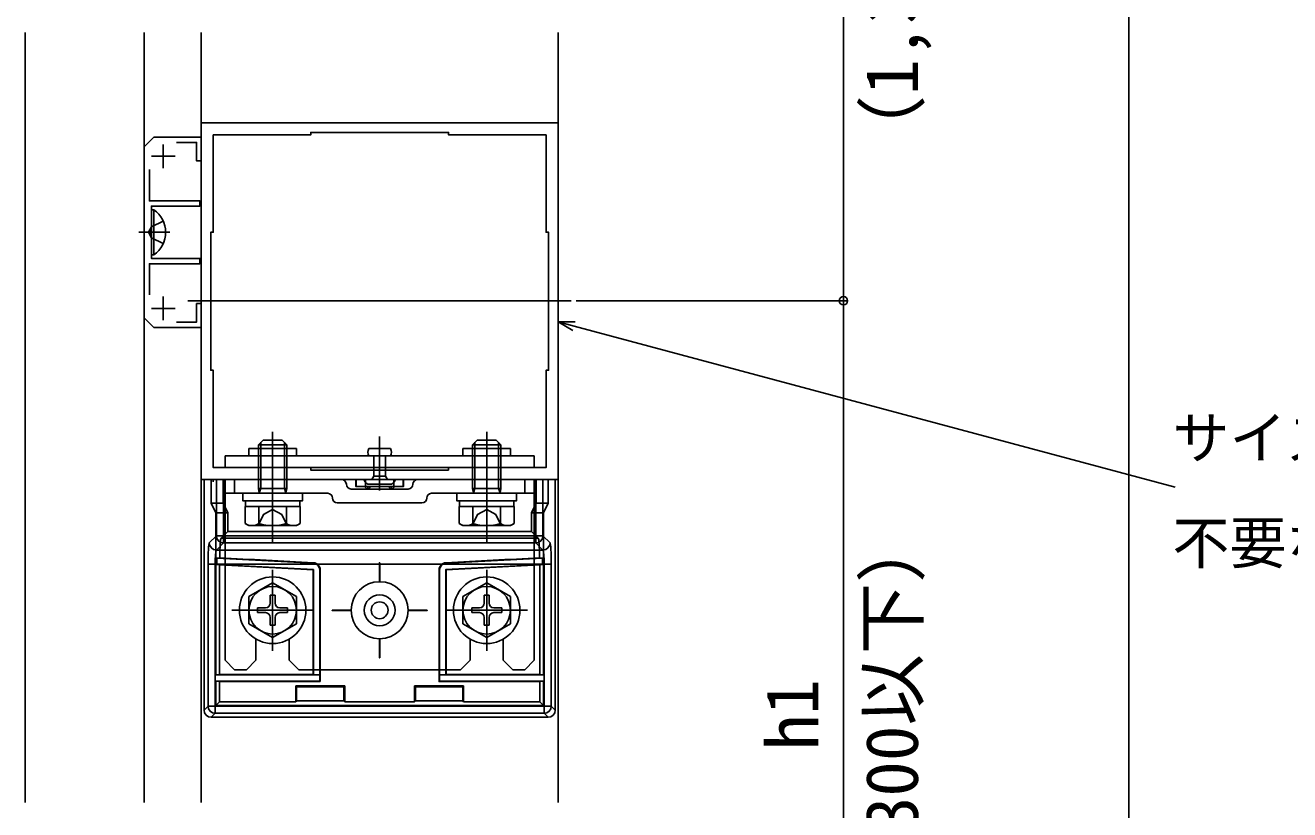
# Model space of a CAD drawing. Units: millimetres, scale not verified. Extents: x -875 to 875, y -1310 to 1300.
# Drawn here: x -541.8 to -275.9, y 348 to 513 of the extents above; entities that cross this region are included whole.
import ezdxf
from ezdxf.enums import TextEntityAlignment as Align

# ---------------------------------------------------------------- set-up
doc = ezdxf.new("R2010")
doc.units = ezdxf.units.MM
doc.header["$LTSCALE"] = 4
for name, color, linetype in [('0-3_YKK_11', 7, 'Continuous'), ('0-4_YKK_12', 2, 'Continuous'), ('0-5_YKK_13', 4, 'Continuous'), ('0-7_YKK_D', 6, 'Continuous')]:
    doc.layers.add(name, color=color, linetype=linetype)
doc.styles.add('ＭＳ ゴシック', font='')
doc.styles.get('ＭＳ ゴシック').set_extended_font_data('MS Gothic')

msp = doc.modelspace()

# ---------------------------------------------------------------- linework, layer by layer
at = {"layer": '0-3_YKK_11'}
for p, q in [((-512.764, 488), (-512.764, 483)), ((-515.264, 485.5), (-510.264, 485.5)), ((-512.764, 456), (-512.764, 451)), ((-515.264, 453.5), (-510.264, 453.5))]:
    msp.add_line(p, q, dxfattribs=at)
for points in [[(-429.764, 417.5), (-429.764, 492.5), (-504.764, 492.5), (-504.764, 417.5)], [(-452.764, 419.5), (-481.764, 419.5), (-481.764, 420), (-502.264, 420), (-502.264, 440.5), (-502.764, 440.5), (-502.764, 469.5), (-502.264, 469.5), (-502.264, 490), (-481.764, 490), (-481.764, 490.5), (-452.764, 490.5), (-452.764, 490), (-432.264, 490), (-432.264, 469.5), (-431.764, 469.5), (-431.764, 440.5), (-432.264, 440.5), (-432.264, 420), (-452.764, 420)]]:
    msp.add_lwpolyline(points, close=True, dxfattribs=at)
for points in [[(-509.948, 450.6), (-505.764, 450.6), (-505.764, 454.5), (-504.764, 454.5), (-504.764, 449.5), (-514.764, 449.5), (-516.764, 451.5), (-516.764, 487.5), (-514.764, 489.5), (-504.764, 489.5), (-504.764, 484.5), (-505.764, 484.5), (-505.764, 488.4), (-509.948, 488.4)], [(-515.664, 482.684), (-515.664, 476.1), (-505.064, 476.1), (-505.064, 475), (-515.264, 475), (-515.264, 469.958), (-515.384, 469.775), (-515.384, 469.225), (-515.264, 469.042), (-515.264, 464), (-505.064, 464), (-505.064, 462.9), (-515.664, 462.9), (-515.664, 456.316)]]:
    msp.add_lwpolyline(points, dxfattribs=at)
at = {"layer": '0-4_YKK_12'}
for p, q in [((-541.764, 349.545), (-541.764, 511.545)), ((-516.764, 349.545), (-516.764, 511.545)), ((-504.764, 511.545), (-504.764, 349.545)), ((-429.764, 511.545), (-429.764, 349.545)), ((-426.97, 455.103), (-507.558, 455.103))]:
    msp.add_line(p, q, dxfattribs=at)
at = {"layer": '0-5_YKK_13'}
for p, q in [((-515.264, 474.25), (-515.264, 467)), ((-515.264, 474.25), (-514.755, 474.25)), ((-514.755, 474.25), (-514.755, 467)), ((-515.264, 464.75), (-515.264, 472)), ((-514.755, 464.75), (-514.755, 472)), ((-511.37, 469.5), (-517.901, 469.5)), ((-515.264, 464.75), (-514.755, 464.75)), ((-492.764, 424.8), (-491.764, 425.8)), ((-491.764, 425.8), (-487.764, 425.8)), ((-489.764, 404.1), (-489.764, 427.511)), ((-486.764, 424.8), (-487.764, 425.8)), ((-467.264, 426.58), (-467.264, 415.2)), ((-447.764, 424.8), (-446.764, 425.8)), ((-446.764, 425.8), (-442.764, 425.8)), ((-444.764, 404.1), (-444.764, 427.511)), ((-441.764, 424.8), (-442.764, 425.8)), ((-494.764, 424), (-484.764, 424)), ((-494.764, 422.5), (-494.764, 424)), ((-486.764, 424.8), (-492.764, 424.8)), ((-484.764, 422.5), (-484.764, 424)), ((-469.526, 424), (-464.965, 424)), ((-441.764, 424.8), (-447.764, 424.8)), ((-439.764, 422.5), (-439.764, 424)), ((-434.764, 422.5), (-499.764, 422.5)), ((-499.764, 420), (-499.764, 422.5)), ((-434.764, 420), (-499.764, 420)), ((-464.965, 422.5), (-469.563, 422.5)), ((-468.514, 418.2), (-468.514, 422.5)), ((-434.764, 420), (-434.764, 422.5)), ((-502.674, 417.5), (-502.674, 412.496)), ((-502.264, 417), (-502.264, 417.5)), ((-500.103, 417.5), (-501.6, 417.5)), ((-501.6, 417.5), (-501.6, 405.654)), ((-500.167, 417.5), (-500.167, 412.496)), ((-434.425, 417.5), (-500.103, 417.5)), ((-500.103, 405.654), (-500.103, 417.5)), ((-499.764, 379.5), (-499.764, 417.5)), ((-499.764, 417.5), (-434.764, 417.5)), ((-497.764, 414.6), (-497.764, 417.5)), ((-472.264, 416), (-472.264, 417.5)), ((-472.215, 416.048), (-472.215, 417.5)), ((-470.514, 417.15), (-470.314, 417.5)), ((-470.314, 417.5), (-464.214, 417.5)), ((-470.264, 416.065), (-470.264, 417.5)), ((-468.914, 417.5), (-468.514, 418.2)), ((-465.614, 417.5), (-466.014, 418.2)), ((-464.264, 416.065), (-464.264, 417.5)), ((-464.214, 417.5), (-464.014, 417.15)), ((-462.312, 416.048), (-462.312, 417.5)), ((-436.764, 414.6), (-436.764, 417.5)), ((-434.764, 379.5), (-434.764, 417.5)), ((-432.928, 417.5), (-434.425, 417.5)), ((-434.361, 412.496), (-434.361, 417.5)), ((-432.928, 417.5), (-430.353, 417.5)), ((-431.853, 412.496), (-431.853, 417.5)), ((-430.353, 417.5), (-430.353, 368.997)), ((-486.764, 415.621), (-492.764, 415.621)), ((-492.564, 414.681), (-492.764, 415.621)), ((-492.564, 414.681), (-492.224, 415.621)), ((-486.964, 414.681), (-487.304, 415.621)), ((-486.964, 414.681), (-486.764, 415.621)), ((-461.264, 415.5), (-473.264, 415.5)), ((-472.215, 416.048), (-470.264, 416.065)), ((-470.264, 416.065), (-469.998, 416.065)), ((-470.264, 416.057), (-470.264, 416)), ((-469.783, 416.5), (-464.744, 416.5)), ((-469.764, 416), (-469.764, 415.5)), ((-469.529, 416.065), (-464.998, 416.065)), ((-469.264, 416.057), (-469.264, 416)), ((-465.264, 416), (-469.264, 416)), ((-465.264, 416.057), (-465.264, 416)), ((-464.764, 416), (-464.764, 415.5)), ((-464.529, 416.065), (-464.264, 416.065)), ((-464.264, 416.065), (-462.312, 416.048)), ((-464.264, 416.057), (-464.264, 416)), ((-462.264, 416), (-464.264, 416)), ((-441.764, 415.621), (-447.764, 415.621)), ((-447.564, 414.681), (-447.764, 415.621)), ((-447.564, 414.681), (-447.224, 415.621)), ((-441.964, 414.681), (-442.304, 415.621)), ((-441.964, 414.681), (-441.764, 415.621)), ((-502.674, 412.496), (-500.167, 412.496)), ((-500.167, 412.496), (-499.167, 410.5)), ((-478.164, 414.6), (-499.764, 414.6)), ((-496.014, 414.6), (-483.514, 414.6)), ((-495.464, 411.8), (-495.464, 413)), ((-492.564, 414.6), (-492.564, 414.681)), ((-486.964, 414.6), (-486.964, 414.681)), ((-484.064, 413), (-484.064, 411.8)), ((-458.364, 412.6), (-476.164, 412.6)), ((-434.764, 414.6), (-456.364, 414.6)), ((-451.014, 414.6), (-438.514, 414.6)), ((-450.464, 411.8), (-450.464, 413)), ((-447.564, 414.6), (-447.564, 414.681)), ((-441.964, 414.6), (-441.964, 414.681)), ((-439.064, 413), (-439.064, 411.8)), ((-435.361, 410.5), (-434.361, 412.496)), ((-434.361, 412.496), (-431.853, 412.496)), ((-431.853, 412.496), (-432.853, 410.5)), ((-499.167, 410.5), (-501.674, 410.5)), ((-499.167, 406.59), (-499.167, 410.5)), ((-483.99, 411.8), (-495.537, 411.8)), ((-495.537, 408.247), (-495.537, 411.8)), ((-492.65, 408.247), (-492.65, 411.8)), ((-486.877, 408.247), (-486.877, 411.8)), ((-483.99, 408.247), (-483.99, 411.8)), ((-438.99, 411.8), (-450.537, 411.8)), ((-450.537, 408.247), (-450.537, 411.8)), ((-447.65, 408.247), (-447.65, 411.8)), ((-441.877, 408.247), (-441.877, 411.8)), ((-438.99, 408.247), (-438.99, 411.8)), ((-432.853, 410.5), (-432.853, 376.391)), ((-494.764, 407.8), (-495.537, 408.247)), ((-484.764, 407.8), (-494.764, 407.8)), ((-484.764, 407.8), (-483.99, 408.247)), ((-449.764, 407.8), (-450.537, 408.247)), ((-439.764, 407.8), (-449.764, 407.8)), ((-439.764, 407.8), (-438.99, 408.247)), ((-501.6, 405.654), (-503.085, 404.169)), ((-501.6, 405.654), (-500.103, 405.654)), ((-501.587, 402.672), (-500.103, 404.157)), ((-499.167, 406.59), (-500.594, 405.163)), ((-500.594, 405.163), (-433.934, 405.163)), ((-500.103, 404.157), (-500.103, 405.654)), ((-499.167, 406.59), (-435.361, 406.59)), ((-433.934, 405.163), (-435.361, 406.59)), ((-434.425, 404.157), (-432.94, 402.672)), ((-431.443, 404.169), (-432.928, 405.654)), ((-432.94, 402.672), (-501.587, 402.672)), ((-503.343, 399.678), (-503.343, 369.828)), ((-501.846, 399.678), (-503.343, 399.678)), ((-501.846, 399.678), (-432.682, 399.678)), ((-501.846, 369.828), (-501.846, 399.678)), ((-501.491, 400.977), (-500.899, 401.031)), ((-481.268, 399.917), (-501.491, 400.977)), ((-501.491, 399.643), (-501.491, 400.977)), ((-501.491, 399.643), (-500.91, 399.53)), ((-501.491, 399.643), (-481.181, 398.579)), ((-500.91, 399.53), (-481.264, 398.5)), ((-500.91, 399.53), (-500.91, 376.5)), ((-481.268, 399.917), (-481.185, 399.996)), ((-454.196, 399.673), (-480.332, 399.673)), ((-467.214, 396), (-467.214, 400)), ((-453.342, 399.996), (-453.259, 399.917)), ((-433.037, 400.977), (-453.259, 399.917)), ((-433.037, 400.977), (-433.628, 401.031)), ((-433.037, 399.643), (-433.618, 399.53)), ((-433.618, 376.5), (-433.618, 399.53)), ((-433.037, 399.643), (-433.037, 400.977)), ((-431.184, 399.678), (-432.682, 399.678)), ((-432.682, 399.678), (-432.682, 369.828)), ((-431.184, 369.828), (-431.184, 399.678)), ((-489.764, 398.534), (-489.764, 381.466)), ((-481.181, 398.579), (-481.264, 398.5)), ((-481.264, 398.5), (-481.264, 376.5)), ((-479.764, 398.498), (-479.847, 398.419)), ((-479.847, 376.417), (-479.847, 398.419)), ((-479.764, 375), (-479.764, 398.498)), ((-454.764, 398.498), (-454.764, 375)), ((-454.681, 398.419), (-454.764, 398.498)), ((-454.681, 398.419), (-454.681, 376.417)), ((-453.347, 398.579), (-453.264, 398.5)), ((-444.764, 398.534), (-444.764, 381.466)), ((-489.764, 395.75), (-494.764, 392.863)), ((-489.764, 395.75), (-484.764, 392.863)), ((-444.764, 395.75), (-449.764, 392.863)), ((-444.764, 395.75), (-439.764, 392.863)), ((-494.764, 387.137), (-494.764, 392.863)), ((-490.264, 391.5), (-490.264, 393.15)), ((-490.264, 393.15), (-489.264, 393.15)), ((-489.264, 391.5), (-489.264, 393.15)), ((-484.764, 392.863), (-484.764, 387.137)), ((-449.764, 387.137), (-449.764, 392.863)), ((-445.264, 391.5), (-445.264, 393.15)), ((-445.264, 393.15), (-444.264, 393.15)), ((-444.264, 391.5), (-444.264, 393.15)), ((-439.764, 392.863), (-439.764, 387.137)), ((-498.331, 390), (-481.196, 390)), ((-492.914, 390.5), (-491.264, 390.5)), ((-492.914, 389.5), (-492.914, 390.5)), ((-492.914, 389.5), (-491.264, 389.5)), ((-490.264, 386.85), (-490.264, 388.5)), ((-489.264, 386.85), (-489.264, 388.5)), ((-488.264, 390.5), (-486.614, 390.5)), ((-488.264, 389.5), (-486.614, 389.5)), ((-486.614, 390.5), (-486.614, 389.5)), ((-473.263, 390.05), (-477.264, 390.05)), ((-461.264, 390.05), (-457.264, 390.05)), ((-453.331, 390), (-436.196, 390)), ((-447.914, 390.5), (-446.264, 390.5)), ((-447.914, 389.5), (-447.914, 390.5)), ((-447.914, 389.5), (-446.264, 389.5)), ((-445.264, 386.85), (-445.264, 388.5)), ((-444.264, 386.85), (-444.264, 388.5)), ((-443.264, 390.5), (-441.614, 390.5)), ((-443.264, 389.5), (-441.614, 389.5)), ((-441.614, 390.5), (-441.614, 389.5)), ((-489.764, 384.25), (-494.764, 387.137)), ((-489.264, 386.85), (-490.264, 386.85)), ((-489.764, 384.25), (-484.764, 387.137)), ((-444.764, 384.25), (-449.764, 387.137)), ((-444.264, 386.85), (-445.264, 386.85)), ((-444.764, 384.25), (-439.764, 387.137)), ((-493.264, 383.938), (-493.264, 379.5)), ((-486.264, 383.938), (-486.264, 379.5)), ((-467.214, 384), (-467.214, 380)), ((-448.264, 383.938), (-448.264, 379.5)), ((-441.264, 383.938), (-441.264, 379.5)), ((-497.764, 377.5), (-499.764, 379.5)), ((-497.764, 377.5), (-495.264, 377.5)), ((-495.264, 377.5), (-493.264, 379.5)), ((-484.264, 377.5), (-486.264, 379.5)), ((-484.264, 377.5), (-450.264, 377.5)), ((-450.264, 377.5), (-448.264, 379.5)), ((-439.264, 377.5), (-441.264, 379.5)), ((-439.264, 377.5), (-436.764, 377.5)), ((-436.764, 377.5), (-434.764, 379.5)), ((-501.674, 376.391), (-500.91, 376.5)), ((-479.873, 376.391), (-501.674, 376.391)), ((-501.674, 375.109), (-500.91, 375)), ((-481.264, 376.5), (-500.91, 376.5)), ((-500.91, 375), (-500.91, 370.765)), ((-500.91, 375), (-479.764, 375)), ((-481.181, 376.417), (-481.264, 376.5)), ((-479.847, 376.417), (-479.873, 376.391)), ((-479.873, 375.109), (-479.873, 376.391)), ((-479.873, 375.109), (-479.764, 375)), ((-454.655, 376.391), (-454.681, 376.417)), ((-454.681, 376.417), (-453.347, 376.417)), ((-432.853, 376.391), (-454.655, 376.391)), ((-454.655, 376.391), (-454.655, 375.109)), ((-454.655, 375.109), (-432.853, 375.109)), ((-433.618, 376.5), (-453.264, 376.5)), ((-432.853, 376.391), (-433.618, 376.5)), ((-432.853, 375.109), (-433.618, 375)), ((-433.618, 370.765), (-433.618, 375)), ((-432.853, 375.109), (-432.853, 370)), ((-484.917, 374.07), (-484.764, 373.917)), ((-484.917, 370.765), (-484.917, 374.07)), ((-484.764, 373.917), (-484.764, 370.917)), ((-474.764, 373.917), (-484.764, 373.917)), ((-474.611, 374.07), (-474.764, 373.917)), ((-474.764, 373.917), (-474.764, 370.917)), ((-459.917, 374.07), (-459.764, 373.917)), ((-459.917, 374.07), (-449.611, 374.07)), ((-459.917, 370.765), (-459.917, 374.07)), ((-459.764, 373.917), (-459.764, 370.917)), ((-449.611, 374.07), (-449.764, 373.917)), ((-449.611, 370.765), (-449.611, 374.07)), ((-503.343, 369.828), (-504.174, 368.997)), ((-503.343, 369.828), (-501.846, 369.828)), ((-432.682, 369.828), (-501.846, 369.828)), ((-501.846, 368.331), (-501.846, 369.828)), ((-501.674, 370), (-500.91, 370.765)), ((-432.853, 370), (-501.674, 370)), ((-484.917, 370.765), (-500.91, 370.765)), ((-484.764, 370.917), (-484.917, 370.765)), ((-474.764, 370.917), (-484.764, 370.917)), ((-474.764, 370.917), (-474.611, 370.765)), ((-459.917, 370.765), (-474.611, 370.765)), ((-459.764, 370.917), (-459.917, 370.765)), ((-459.764, 370.917), (-449.764, 370.917)), ((-449.764, 370.917), (-449.611, 370.765)), ((-433.618, 370.765), (-449.611, 370.765)), ((-433.618, 370.765), (-432.853, 370)), ((-431.184, 369.828), (-432.682, 369.828)), ((-430.353, 368.997), (-431.184, 369.828)), ((-502.677, 367.5), (-501.846, 368.331)), ((-431.85, 367.5), (-502.677, 367.5)), ((-432.682, 368.331), (-431.85, 367.5))]:
    msp.add_line(p, q, dxfattribs=at)
for points in [[(-512.764, 471.85), (-515.234, 470.645), (-515.843, 469.5)], [(-512.764, 467.15), (-515.234, 468.355), (-515.843, 469.5)], [(-492.224, 425.34), (-492.224, 424), (-492.224, 415.621)], [(-487.304, 425.34), (-487.304, 424), (-487.304, 415.621)], [(-447.224, 425.34), (-447.224, 424), (-447.224, 415.621)], [(-442.304, 425.34), (-442.304, 424), (-442.304, 415.621)], [(-492.764, 415.621), (-492.764, 424), (-492.764, 424.8)], [(-486.764, 424.8), (-486.764, 424), (-486.764, 415.621)], [(-449.764, 422.5), (-449.764, 424), (-439.764, 424)], [(-447.764, 415.621), (-447.764, 424), (-447.764, 424.8)], [(-441.764, 424.8), (-441.764, 424), (-441.764, 415.621)], [(-468.514, 418.2), (-466.014, 418.2), (-466.014, 422.5)], [(-504.174, 368.997), (-504.174, 417.5), (-501.6, 417.5)], [(-462.312, 416.048), (-462.264, 416), (-462.264, 417.5)], [(-434.425, 417.5), (-434.425, 405.654), (-432.928, 405.654), (-432.928, 417.5)], [(-470.264, 416), (-472.264, 416), (-472.215, 416.048)], [(-501.674, 376.391), (-501.674, 410.5), (-502.674, 412.496)], [(-483.514, 414.6), (-483.514, 413), (-496.014, 413), (-496.014, 414.6)], [(-438.514, 414.6), (-438.514, 413), (-451.014, 413), (-451.014, 414.6)], [(-492.814, 407.797), (-491.664, 410.155), (-489.764, 411.166)], [(-486.714, 407.797), (-487.864, 410.155), (-489.764, 411.166)], [(-447.814, 407.797), (-446.664, 410.155), (-444.764, 411.166)], [(-441.714, 407.797), (-442.864, 410.155), (-444.764, 411.166)], [(-432.853, 410.5), (-435.361, 410.5), (-435.361, 406.59)], [(-500.103, 404.157), (-434.425, 404.157), (-434.425, 405.654), (-500.103, 405.654)], [(-481.185, 399.996), (-480.881, 399.948), (-480.592, 399.839), (-480.332, 399.673)], [(-467.314, 396), (-467.314, 400), (-467.214, 400)], [(-454.196, 399.673), (-453.936, 399.839), (-453.648, 399.948), (-453.342, 399.996)], [(-453.347, 376.417), (-453.347, 398.579), (-433.037, 399.643)], [(-453.347, 376.417), (-453.264, 376.5), (-453.264, 398.5), (-433.618, 399.53)], [(-481.181, 398.579), (-481.181, 376.417), (-479.847, 376.417)], [(-473.263, 389.95), (-477.264, 389.95), (-477.264, 390.05)], [(-461.264, 389.95), (-457.264, 389.95), (-457.264, 390.05)], [(-467.314, 384), (-467.314, 380), (-467.214, 380)], [(-501.674, 370), (-501.674, 375.109), (-479.873, 375.109)], [(-454.655, 375.109), (-454.764, 375), (-433.618, 375)], [(-474.611, 370.765), (-474.611, 374.07), (-484.917, 374.07)], [(-459.764, 373.917), (-449.764, 373.917), (-449.764, 370.917)], [(-501.846, 368.331), (-432.682, 368.331), (-432.682, 369.828)]]:
    msp.add_lwpolyline(points, dxfattribs=at)
for centre, radius in [((-489.764, 390), 7), ((-444.764, 390), 7), ((-489.764, 390), 5), ((-467.264, 390), 6), ((-444.764, 390), 5), ((-467.264, 390), 3.25), ((-467.264, 390), 1.773)]:
    msp.add_circle(centre, radius, dxfattribs=at)
for centre, radius, start, end in [((-518.038, 469.5), 5.774, 304.65097, 55.34903), ((-468.264, 423.25), 1.5, 150.00006, 209.99994), ((-466.264, 423.25), 1.5, 330.00006, 29.99994), ((-475.264, 416.5), 1, 0, 90), ((-459.264, 416.5), 1, 90, 180), ((-473.264, 416.5), 1, 180, 270), ((-467.264, 420.067), 4.367, 221.91164, 234.76774), ((-469.764, 416), 0.5, 180, 270), ((-469.764, 416), 0.5, 270, 0), ((-464.764, 416), 0.5, 180, 270), ((-464.764, 416), 0.5, 270, 0), ((-467.264, 420.067), 4.367, 305.23243, 318.08863), ((-461.264, 416.5), 1, 270, 0), ((-478.164, 413.6), 1, 0, 90), ((-476.164, 413.6), 1, 180, 270), ((-458.364, 413.6), 1, 270, 0), ((-456.364, 413.6), 1, 90, 180), ((-494.094, 410.356), 2.556, 235.61708, 304.38292), ((-489.764, 417.354), 9.554, 252.41276, 287.58724), ((-485.434, 410.356), 2.556, 235.61708, 304.38292), ((-449.094, 410.356), 2.556, 235.61708, 304.38292), ((-444.764, 417.354), 9.554, 252.41276, 287.58724), ((-440.434, 410.356), 2.556, 235.61708, 304.38292), ((-501.581, 404.176), 1.504, 180.24971, 269.75029), ((-500.096, 405.661), 1.504, 180.24971, 269.75029), ((-434.431, 405.661), 1.504, 270.24971, 359.75029), ((-432.947, 404.176), 1.504, 270.24971, 359.75029), ((-491.264, 391.5), 1, 270, 0), ((-488.264, 391.5), 1, 180, 270), ((-446.264, 391.5), 1, 270, 0), ((-443.264, 391.5), 1, 180, 270), ((-491.264, 388.5), 1, 0, 90), ((-488.264, 388.5), 1, 90, 180), ((-446.264, 388.5), 1, 0, 90), ((-443.264, 388.5), 1, 90, 180), ((-501.839, 369.835), 1.504, 180.24971, 269.75029), ((-432.688, 369.835), 1.504, 270.24971, 359.75029)]:
    msp.add_arc(centre, radius, start, end, dxfattribs=at)
for centre, major_axis, ratio, start_param, end_param in [((-469.764, 416.057), (0.5, 0), 0.019861, 2.0595541, 3.1415927), ((-469.764, 416.559), (0, -0.559), 0.894427, 5.7944275, 6.2831853), ((-469.764, 416.559), (0, 0.559), 0.894427, 3.1415927, 3.6303505), ((-469.764, 416.057), (0.5, 0), 0.019861, 0, 1.0820385), ((-464.764, 416.057), (0.5, 0), 0.019861, 2.0595541, 3.1415927), ((-464.764, 416.559), (0, -0.559), 0.894427, 5.7944275, 6.2831853), ((-464.764, 416.559), (0, 0.559), 0.894427, 3.1415927, 3.6303505), ((-464.764, 416.057), (0.5, 0), 0.019861, 0, 1.0820385), ((-503.068, 399.678), (0, -4.5), 0.061163, 3.2026792, 4.712389), ((-500.573, 399.673), (0, -5.5), 0.061163, 3.2026792, 4.4630242), ((-433.954, 399.673), (0, -5.5), 0.061163, 1.8201612, 3.0805061), ((-431.46, 399.678), (0, -4.5), 0.061163, 1.5707963, 3.0805061), ((-501.571, 399.678), (0, -3), 0.091744, 3.2026792, 4.712389), ((-432.957, 399.678), (0, -3), 0.091744, 1.5707963, 3.0805061), ((-474.111, 399.673), (104.95, -5.5), 0.000457, 4.4543095, 4.6449585), ((-481.347, 398.419), (1.088, 1.033), 0.999928, 5.5240032, 7.0423674), ((-481.264, 398.498), (1.088, 1.033), 0.999928, 5.5240032, 6.4242443), ((-453.264, 398.498), (-1.088, 1.033), 0.999928, 6.1421263, 7.0423674), ((-453.181, 398.419), (-1.088, 1.033), 0.999928, 5.5240032, 7.0423674), ((-460.416, 399.673), (104.95, 5.5), 0.000457, 4.7798195, 4.9704685), ((-502.671, 369.003), (-1.065, -1.065), 0.99628, 5.4996506, 7.06672), ((-431.856, 369.003), (1.065, -1.065), 0.99628, 5.4996506, 7.06672)]:
    msp.add_ellipse(centre, major_axis=major_axis, ratio=ratio, start_param=start_param, end_param=end_param, dxfattribs=at)
at = {"layer": '0-7_YKK_D'}
for p, q in [((-309.764, 805), (-309.764, 285)), ((-369.764, 625.103), (-369.764, 455.103)), ((-425.97, 455.103), (-368.764, 455.103)), ((-425.97, 455.103), (-368.764, 455.103)), ((-369.764, 455.103), (-369.764, 285))]:
    msp.add_line(p, q, dxfattribs=at)
for points in [[(-426.62, 448.865), (-429.758, 450.677), (-426.135, 450.677)], [(-429.758, 450.677), (-426.378, 449.771), (-299.995, 415.907)]]:
    msp.add_lwpolyline(points, dxfattribs=at)
msp.add_circle((-369.764, 455.103), 0.875, dxfattribs=at)
msp.add_circle((-369.764, 455.103), 0.875, dxfattribs=at)

# ---------------------------------------------------------------- texts
at = {"layer": '0-7_YKK_D', "style": 'ＭＳ ゴシック'}
for s, p in [('（1,300以下）', (-350.803, 483.384)), ('（1,300以下）', (-350.803, 313.333)), ('h1', (-371.764, 360.549))]:
    msp.add_text(s, height=11, rotation=90, dxfattribs=at).set_placement(p, align=Align.BOTTOM_LEFT)
for s, p in [('サイズによって', (-300.611, 419.26)), ('不要な場合あり', (-300.611, 397.147))]:
    msp.add_text(s, height=8.798, dxfattribs=at).set_placement(p, align=Align.BOTTOM_LEFT)

doc.saveas('drawing.dxf')
